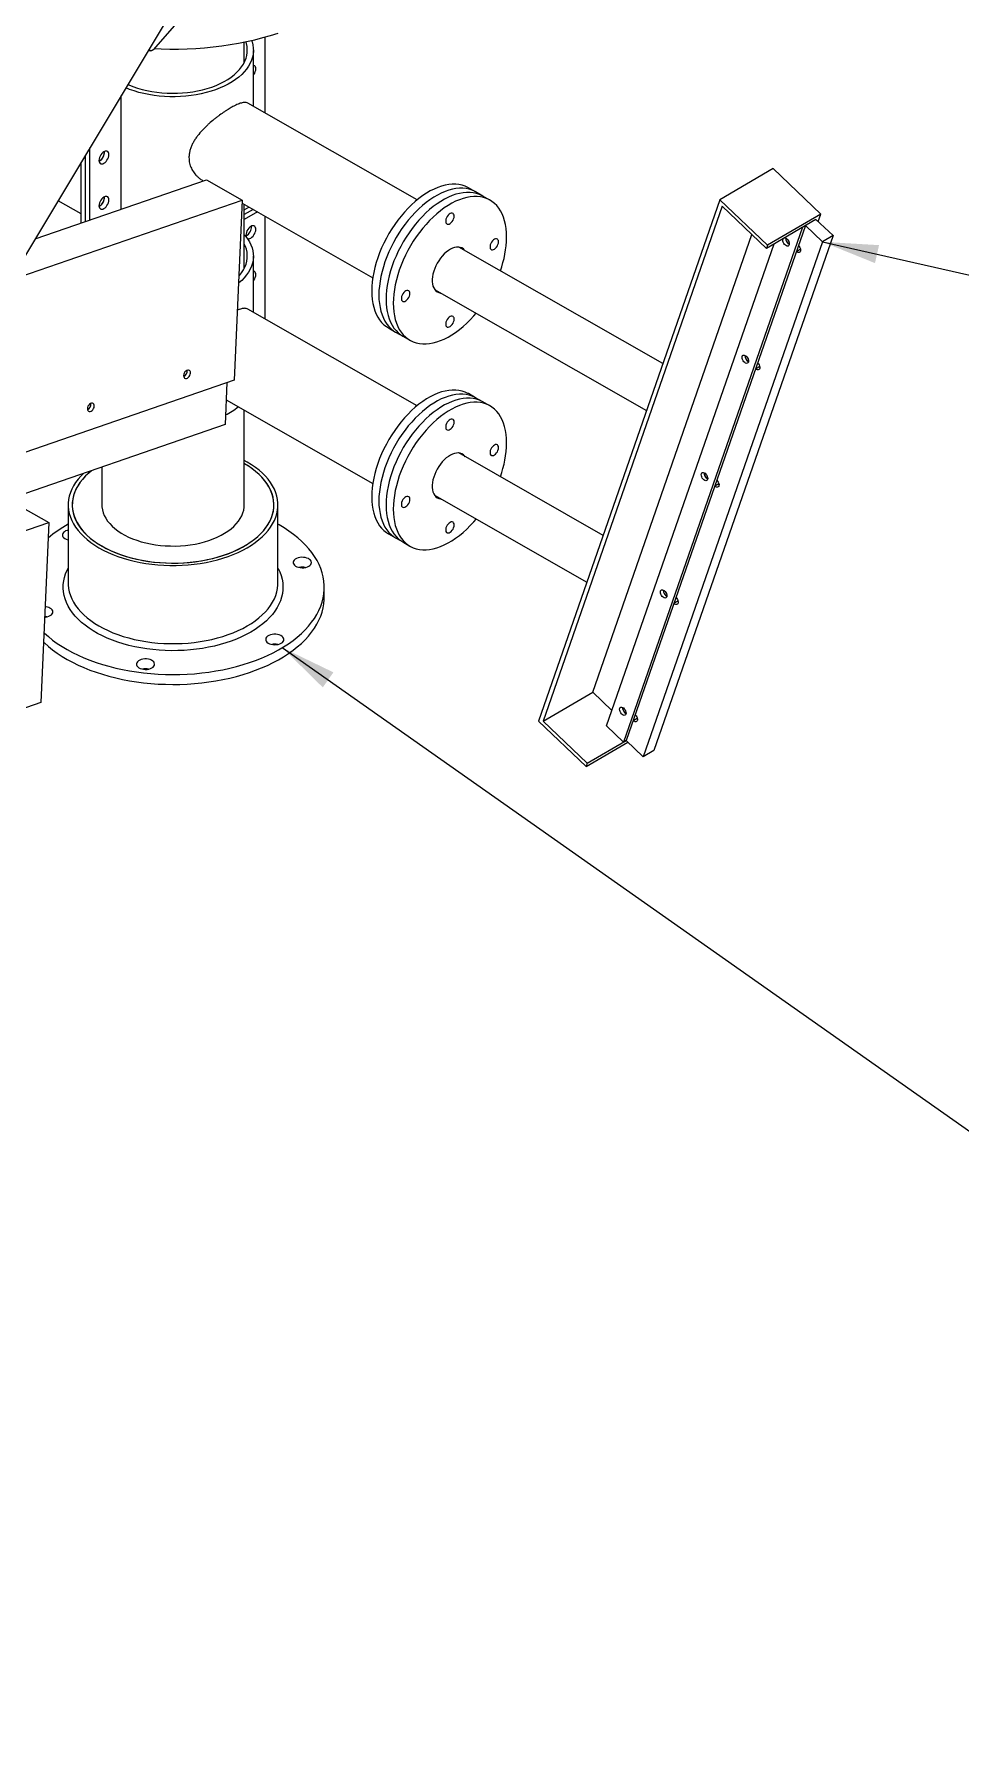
# Model space of a CAD drawing. Header units: millimetres. Extents: x 122 to 2816, y -707 to 556.
# Drawn here: x 282.5 to 313.2, y 133.5 to 190.2 of the extents above; entities that cross this region are included whole.
import ezdxf

# ---------------------------------------------------------------- set-up
doc = ezdxf.new("R2010")
doc.units = ezdxf.units.MM
doc.dimstyles.new('SLDDIMSTYLE0', dxfattribs={"dimtxt": 2.5, "dimasz": 1.852083, "dimexe": 0, "dimexo": 0.625, "dimgap": 0, "dimtad": 1, "dimdec": 0, "dimrnd": 1e-09, "dimtxsty": 'Standard', "dimsah": 1, "dimcen": 2.5, "dimazin": 3, "dimtfac": 1.852083, "dimtdec": 0, "dimtmove": 0, "dimatfit": 3, "dimfrac": 2})

msp = doc.modelspace()

# ---------------------------------------------------------------- linework, layer by layer
at = {"color": 7, "linetype": 'Continuous', "lineweight": 25}
for p, q in [((289.819813, 195.512165), (252.732826, 133.722753)), ((287.951082, 191.374131), (286.459419, 189.669348)), ((289.475742, 189.247344), (289.475742, 189.924962)), ((290.160726, 187.577359), (290.160726, 190.090372)), ((286.296828, 189.642636), (286.385579, 189.628907)), ((289.775742, 187.79708), (289.775742, 189.647717)), ((285.401662, 184.39698), (285.401662, 188.15123)), ((295.190756, 184.706582), (289.590953, 187.902544)), ((284.080758, 183.954118), (284.080758, 185.950514)), ((284.222985, 183.988195), (284.222985, 186.187474)), ((284.365212, 184.037253), (284.365212, 186.424434)), ((284.691688, 185.997458), (284.671267, 185.987016)), ((282.558302, 183.414001), (288.222689, 185.367801)), ((288.222689, 185.367801), (289.404337, 184.695312)), ((306.954839, 185.737959), (305.197202, 184.711634)), ((308.52905, 184.237173), (306.954839, 185.737959)), ((297.120623, 184.969567), (296.883577, 185.104855)), ((297.357668, 184.834279), (297.120623, 184.969567)), ((297.594713, 184.69899), (297.357668, 184.834279)), ((281.740772, 182.051941), (289.404337, 184.695312)), ((284.080758, 184.242857), (283.317318, 184.678573)), ((284.691688, 184.500466), (284.671267, 184.490024)), ((285.401662, 184.39698), (285.392343, 184.391538)), ((289.404337, 184.695312), (289.140366, 178.74707)), ((289.400084, 184.599486), (293.721891, 182.132911)), ((289.475742, 182.442837), (289.475742, 184.556306)), ((289.475742, 184.382573), (289.626205, 184.470432)), ((289.768433, 184.389259), (289.475742, 184.21835)), ((289.91066, 184.308086), (289.475742, 184.054127)), ((305.197202, 184.711634), (299.201932, 167.475675)), ((305.272175, 184.49671), (299.351846, 167.476201)), ((306.771414, 183.210848), (305.197202, 184.711634)), ((306.733943, 183.103123), (305.272175, 184.49671)), ((308.52905, 184.237173), (306.771414, 183.210848)), ((308.444527, 183.994174), (308.52905, 184.237173)), ((284.097119, 183.94478), (284.080758, 183.954118)), ((290.160726, 180.772852), (290.160726, 184.165367)), ((307.929136, 183.801024), (302.008807, 166.780514)), ((308.022877, 183.855761), (302.102548, 166.835252)), ((308.374404, 184.061026), (306.733943, 183.103123)), ((308.022877, 183.855761), (307.929136, 183.801024)), ((308.022877, 183.855761), (308.585095, 183.319766)), ((308.374404, 184.061026), (308.936622, 183.525031)), ((303.312183, 179.292344), (296.564502, 183.143431)), ((300.992307, 168.434104), (306.253895, 183.560781)), ((301.446588, 167.316509), (306.989665, 183.252445)), ((308.585095, 183.319766), (302.664766, 166.299256)), ((308.936622, 183.525031), (303.016293, 166.504521)), ((306.771414, 183.210848), (306.733943, 183.103123)), ((308.936622, 183.525031), (308.585095, 183.319766)), ((289.775742, 180.992573), (289.775742, 182.84321)), ((295.766457, 181.745138), (302.774184, 177.745635)), ((295.190756, 177.902075), (289.590953, 181.098037)), ((294.239951, 180.472827), (294.476997, 180.337539)), ((294.476997, 180.337539), (294.714042, 180.20225)), ((294.714042, 180.20225), (294.951087, 180.066962)), ((289.140366, 178.74707), (277.307335, 174.665537)), ((288.90126, 178.664596), (288.839692, 177.27725)), ((288.875943, 178.09412), (293.721891, 175.328404)), ((297.120623, 178.16506), (296.883577, 178.300349)), ((297.357668, 178.029772), (297.120623, 178.16506)), ((297.594713, 177.894484), (297.357668, 178.029772)), ((289.475742, 174.623366), (289.475742, 177.751799)), ((288.839692, 177.27725), (276.273297, 172.94276)), ((301.337374, 173.614915), (296.564502, 176.338925)), ((284.765742, 175.872034), (284.765742, 174.623366)), ((281.828381, 174.714454), (283.010029, 174.041965)), ((283.654075, 174.623366), (283.654075, 172.037654)), ((290.587408, 172.037654), (290.587408, 174.623366)), ((295.766457, 174.940631), (300.799375, 172.068206)), ((275.346464, 171.398594), (283.010029, 174.041965)), ((283.010029, 174.041965), (282.746058, 168.093723)), ((294.239951, 173.66832), (294.476997, 173.533032)), ((294.476997, 173.533032), (294.714042, 173.397744)), ((294.714042, 173.397744), (294.951087, 173.262455)), ((292.120742, 171.574947), (292.120742, 171.901564)), ((299.351846, 167.476201), (300.992307, 168.434104)), ((301.62539, 167.83055), (300.992307, 168.434104)), ((282.746058, 168.093723), (270.913027, 164.01219)), ((300.776144, 165.974888), (299.201932, 167.475675)), ((300.813614, 166.082613), (299.351846, 167.476201)), ((302.008807, 166.780514), (301.446588, 167.316509)), ((300.776144, 165.974888), (302.15839, 166.782014)), ((300.813614, 166.082613), (302.102548, 166.835252)), ((302.102548, 166.835252), (302.008807, 166.780514)), ((302.664766, 166.299256), (302.102548, 166.835252)), ((300.813614, 166.082613), (300.776144, 165.974888)), ((303.016293, 166.504521), (302.664766, 166.299256))]:
    msp.add_line(p, q, dxfattribs=at)
at = {"color": 8, "linetype": 'Continuous', "lineweight": 25}
for p, q in [((307.445751, 183.272733), (307.486743, 183.29667)), ((307.72686, 183.004736), (307.861593, 183.083409)), ((306.096815, 179.394643), (306.137807, 179.418579)), ((306.377924, 179.126645), (306.512657, 179.205319)), ((304.74788, 175.516552), (304.788872, 175.540488)), ((305.028989, 175.248554), (305.163722, 175.327228)), ((303.398944, 171.638461), (303.439936, 171.662397)), ((303.680053, 171.370463), (303.814786, 171.449137)), ((302.050008, 167.76037), (302.091, 167.784306)), ((302.331117, 167.492372), (302.46585, 167.571046))]:
    msp.add_line(p, q, dxfattribs=at)
at = {"color": 7, "linetype": 'Continuous', "lineweight": 25, "flags": 128}
for points in [[(289.713787, 189.976892), (289.730917, 189.928168), (289.757418, 189.827476), (289.772277, 189.725991), (289.775428, 189.62416), (289.766857, 189.522432), (289.746602, 189.421258), (289.714752, 189.321084), (289.671448, 189.222352), (289.616881, 189.125499), (289.551292, 189.030951), (289.474971, 188.939127), (289.388255, 188.850431), (289.291526, 188.765256), (289.185212, 188.683978), (289.069783, 188.606955), (288.945747, 188.534527), (288.813653, 188.467015), (288.674083, 188.404717), (288.527655, 188.347907), (288.375014, 188.296836), (288.216835, 188.251731), (288.053816, 188.212789), (287.886677, 188.180183), (287.716156, 188.154058), (287.543006, 188.134528), (287.367992, 188.121679), (287.191885, 188.115569), (287.015465, 188.116224), (286.839509, 188.123641), (286.664795, 188.137788), (286.492095, 188.158603), (286.32217, 188.185992), (286.155771, 188.219836), (285.993633, 188.259985), (285.836473, 188.306262), (285.684982, 188.358462), (285.556539, 188.409264)], [(285.625268, 188.523772), (285.654514, 188.511003), (285.79544, 188.454727), (285.942823, 188.404264), (286.095945, 188.359859), (286.254059, 188.321728), (286.416396, 188.290057), (286.582165, 188.265), (286.750557, 188.24668), (286.920753, 188.235186), (287.091923, 188.230574), (287.263234, 188.232865), (287.43385, 188.24205), (287.602941, 188.258083), (287.769682, 188.280886), (287.933263, 188.310348), (288.092884, 188.346325), (288.24777, 188.388643), (288.397164, 188.437095), (288.54034, 188.491445), (288.6766, 188.551428), (288.80528, 188.616753), (288.925753, 188.6871), (289.037432, 188.762127), (289.139773, 188.841468), (289.232278, 188.924738), (289.314496, 189.011529), (289.386025, 189.101421), (289.446519, 189.193973), (289.495682, 189.288737), (289.533274, 189.385249), (289.559112, 189.48304), (289.573071, 189.581633), (289.575083, 189.680548), (289.565137, 189.779304), (289.543282, 189.877418), (289.52471, 189.93518)], [(286.491295, 189.705778), (286.729746, 189.695716), (287.017013, 189.689851), (287.304454, 189.690799), (287.591585, 189.698559), (287.877922, 189.713118), (288.162983, 189.73445), (288.446286, 189.762521), (288.727354, 189.797283), (289.005713, 189.838676), (289.280893, 189.886632), (289.552431, 189.94107), (289.819869, 190.001897), (290.082755, 190.069012), (290.340646, 190.1423), (290.593108, 190.221639)], [(286.459419, 189.669348), (286.43313, 189.644371), (286.408086, 189.630893), (286.384583, 189.629073), (286.362898, 189.638933), (286.343289, 189.660356), (286.326451, 189.69199)], [(289.775742, 188.828611), (289.794304, 188.854338), (289.820279, 188.899674), (289.839823, 188.947211), (289.851956, 188.994566), (289.856069, 189.039364), (289.851956, 189.079358), (289.839823, 189.112544), (289.820279, 189.137256), (289.794304, 189.152257), (289.775742, 189.156306)], [(284.669869, 186.011021), (284.673982, 185.971026), (284.686115, 185.937841), (284.705659, 185.913128), (284.731634, 185.898127), (284.762738, 185.893591), (284.797411, 185.899746), (284.833915, 185.916285), (284.870419, 185.942377), (284.905092, 185.976715), (284.936196, 186.017576), (284.962171, 186.062912), (284.981715, 186.110449), (284.993848, 186.157804), (284.997961, 186.202601), (284.993848, 186.242596), (284.981715, 186.275781), (284.962171, 186.300494), (284.936196, 186.315495), (284.905092, 186.320031), (284.870419, 186.313876), (284.833915, 186.297337), (284.797411, 186.271245), (284.762738, 186.236907), (284.731634, 186.196046), (284.705659, 186.15071), (284.686115, 186.103173), (284.673982, 186.055819), (284.669869, 186.011021)], [(284.669869, 184.514029), (284.673982, 184.474035), (284.686115, 184.440849), (284.705659, 184.416137), (284.731634, 184.401136), (284.762738, 184.3966), (284.797411, 184.402755), (284.833915, 184.419293), (284.870419, 184.445386), (284.905092, 184.479723), (284.936196, 184.520585), (284.962171, 184.56592), (284.981715, 184.613458), (284.993848, 184.660812), (284.997961, 184.70561), (284.993848, 184.745604), (284.981715, 184.77879), (284.962171, 184.803503), (284.936196, 184.818503), (284.905092, 184.82304), (284.870419, 184.816884), (284.833915, 184.800346), (284.797411, 184.774254), (284.762738, 184.739916), (284.731634, 184.699055), (284.705659, 184.653719), (284.686115, 184.606182), (284.673982, 184.558827), (284.669869, 184.514029)], [(296.883577, 185.104855), (296.86512, 185.115098), (296.772196, 185.158449), (296.673865, 185.191216), (296.570568, 185.213254), (296.462765, 185.224464), (296.350938, 185.224796), (296.235587, 185.214248), (296.117226, 185.192868), (295.996384, 185.160751), (295.873601, 185.118041), (295.749425, 185.064927), (295.624411, 185.001648), (295.499118, 184.928486), (295.374104, 184.845768), (295.249928, 184.753864), (295.127145, 184.653183), (295.006303, 184.544175), (294.887942, 184.427328), (294.772591, 184.303162), (294.660764, 184.172234), (294.552961, 184.035126), (294.449664, 183.892453), (294.351333, 183.744851), (294.258409, 183.592979), (294.171306, 183.437515), (294.090413, 183.279154), (294.016091, 183.118604), (293.948673, 182.95658), (293.888459, 182.793808), (293.835719, 182.631013), (293.790687, 182.468923), (293.753566, 182.308262), (293.72452, 182.149747), (293.70368, 181.994087), (293.691139, 181.841976), (293.686952, 181.694095), (293.691139, 181.551102), (293.70368, 181.413638), (293.72452, 181.282315), (293.753566, 181.157722), (293.790687, 181.040413), (293.835719, 180.930913), (293.888459, 180.829711), (293.948673, 180.737259), (294.016091, 180.653969), (294.090413, 180.580215), (294.171306, 180.516325), (294.239951, 180.472827)], [(297.120623, 184.969567), (297.102165, 184.979809), (297.009241, 185.02316), (296.91091, 185.055928), (296.807613, 185.077966), (296.69981, 185.089176), (296.587983, 185.089508), (296.472632, 185.07896), (296.354271, 185.05758), (296.233429, 185.025463), (296.110646, 184.982752), (295.98647, 184.929639), (295.861457, 184.86636), (295.736163, 184.793198), (295.611149, 184.71048), (295.486973, 184.618575), (295.36419, 184.517894), (295.243349, 184.408887), (295.124988, 184.292039), (295.009636, 184.167874), (294.897809, 184.036945), (294.790006, 183.899838), (294.686709, 183.757165), (294.588379, 183.609562), (294.495454, 183.45769), (294.408351, 183.302227), (294.327458, 183.143866), (294.253137, 182.983315), (294.185718, 182.821292), (294.125504, 182.658519), (294.072764, 182.495725), (294.027732, 182.333635), (293.990611, 182.172974), (293.961565, 182.014459), (293.940725, 181.858799), (293.928184, 181.706688), (293.923997, 181.558806), (293.928184, 181.415814), (293.940725, 181.27835), (293.961565, 181.147027), (293.990611, 181.022433), (294.027732, 180.905124), (294.072764, 180.795624), (294.125504, 180.694422), (294.185718, 180.60197), (294.253137, 180.518681), (294.327458, 180.444927), (294.408351, 180.381037), (294.476997, 180.337539)], [(297.120623, 184.969567), (297.102165, 184.979809), (297.009241, 185.02316), (296.91091, 185.055928), (296.807613, 185.077966), (296.69981, 185.089176), (296.587983, 185.089508), (296.472632, 185.07896), (296.354271, 185.05758), (296.233429, 185.025463), (296.110646, 184.982752), (295.98647, 184.929639), (295.861457, 184.86636), (295.736163, 184.793198), (295.611149, 184.71048), (295.486973, 184.618575), (295.36419, 184.517894), (295.243349, 184.408887), (295.124988, 184.292039), (295.009636, 184.167874), (294.897809, 184.036945), (294.790006, 183.899838), (294.686709, 183.757165), (294.588379, 183.609562), (294.495454, 183.45769), (294.408351, 183.302227), (294.327458, 183.143866), (294.253137, 182.983315), (294.185718, 182.821292), (294.125504, 182.658519), (294.072764, 182.495725), (294.027732, 182.333635), (293.990611, 182.172974), (293.961565, 182.014459), (293.940725, 181.858799), (293.928184, 181.706688), (293.923997, 181.558806), (293.928184, 181.415814), (293.940725, 181.27835), (293.961565, 181.147027), (293.990611, 181.022433), (294.027732, 180.905124), (294.072764, 180.795624), (294.125504, 180.694422), (294.185718, 180.60197), (294.253137, 180.518681), (294.327458, 180.444927), (294.408351, 180.381037), (294.476997, 180.337539)], [(297.357668, 184.834279), (297.33921, 184.844521), (297.246286, 184.887872), (297.147956, 184.92064), (297.044658, 184.942678), (296.936856, 184.953888), (296.825029, 184.95422), (296.709677, 184.943672), (296.591316, 184.922292), (296.470474, 184.890175), (296.347691, 184.847464), (296.223516, 184.794351), (296.098502, 184.731072), (295.973208, 184.65791), (295.848194, 184.575192), (295.724019, 184.483287), (295.601236, 184.382606), (295.480394, 184.273598), (295.362033, 184.156751), (295.246681, 184.032586), (295.134854, 183.901657), (295.027052, 183.76455), (294.923754, 183.621877), (294.825424, 183.474274), (294.7325, 183.322402), (294.645397, 183.166938), (294.564503, 183.008578), (294.490182, 182.848027), (294.422764, 182.686004), (294.36255, 182.523231), (294.309809, 182.360436), (294.264778, 182.198346), (294.227656, 182.037685), (294.198611, 181.879171), (294.177771, 181.723511), (294.165229, 181.5714), (294.161043, 181.423518), (294.165229, 181.280526), (294.177771, 181.143061), (294.198611, 181.011739), (294.227656, 180.887145), (294.264778, 180.769836), (294.309809, 180.660336), (294.36255, 180.559134), (294.422764, 180.466682), (294.490182, 180.383393), (294.564503, 180.309639), (294.645397, 180.245749), (294.714042, 180.20225)], [(297.357668, 184.834279), (297.33921, 184.844521), (297.246286, 184.887872), (297.147956, 184.92064), (297.044658, 184.942678), (296.936856, 184.953888), (296.825029, 184.95422), (296.709677, 184.943672), (296.591316, 184.922292), (296.470474, 184.890175), (296.347691, 184.847464), (296.223516, 184.794351), (296.098502, 184.731072), (295.973208, 184.65791), (295.848194, 184.575192), (295.724019, 184.483287), (295.601236, 184.382606), (295.480394, 184.273598), (295.362033, 184.156751), (295.246681, 184.032586), (295.134854, 183.901657), (295.027052, 183.76455), (294.923754, 183.621877), (294.825424, 183.474274), (294.7325, 183.322402), (294.645397, 183.166938), (294.564503, 183.008578), (294.490182, 182.848027), (294.422764, 182.686004), (294.36255, 182.523231), (294.309809, 182.360436), (294.264778, 182.198346), (294.227656, 182.037685), (294.198611, 181.879171), (294.177771, 181.723511), (294.165229, 181.5714), (294.161043, 181.423518), (294.165229, 181.280526), (294.177771, 181.143061), (294.198611, 181.011739), (294.227656, 180.887145), (294.264778, 180.769836), (294.309809, 180.660336), (294.36255, 180.559134), (294.422764, 180.466682), (294.490182, 180.383393), (294.564503, 180.309639), (294.645397, 180.245749), (294.714042, 180.20225)], [(298.147713, 183.477723), (298.143526, 183.620715), (298.130985, 183.75818), (298.110145, 183.889502), (298.081099, 184.014096), (298.043978, 184.131405), (297.998946, 184.240905), (297.946206, 184.342107), (297.885992, 184.434559), (297.818574, 184.517848), (297.744252, 184.591602), (297.663359, 184.655492), (297.576256, 184.709233), (297.483331, 184.752584), (297.385001, 184.785351), (297.281704, 184.807389), (297.173901, 184.818599), (297.062074, 184.818931), (296.946722, 184.808384), (296.828361, 184.787003), (296.70752, 184.754886), (296.584737, 184.712176), (296.460561, 184.659062), (296.335547, 184.595783), (296.210254, 184.522622), (296.08524, 184.439904), (295.961064, 184.347999), (295.838281, 184.247318), (295.717439, 184.13831), (295.599078, 184.021463), (295.483727, 183.897297), (295.3719, 183.766369), (295.264097, 183.629262), (295.1608, 183.486588), (295.062469, 183.338986), (294.969545, 183.187114), (294.882442, 183.03165), (294.801549, 182.873289), (294.727227, 182.712739), (294.659809, 182.550715), (294.599595, 182.387943), (294.546855, 182.225148), (294.501823, 182.063058), (294.464702, 181.902397), (294.435656, 181.743883), (294.414816, 181.588222), (294.402275, 181.436112), (294.398088, 181.28823), (294.402275, 181.145237), (294.414816, 181.007773), (294.435656, 180.876451), (294.464702, 180.751857), (294.501823, 180.634548), (294.546855, 180.525048), (294.599595, 180.423846), (294.659809, 180.331394), (294.727227, 180.248105), (294.801549, 180.17435), (294.882442, 180.11046), (294.969545, 180.05672), (295.062469, 180.013369), (295.1608, 179.980601), (295.264097, 179.958563), (295.3719, 179.947353), (295.483727, 179.947021), (295.599078, 179.957569), (295.717439, 179.978949), (295.838281, 180.011066), (295.961064, 180.053777), (296.08524, 180.10689), (296.210254, 180.170169), (296.335547, 180.243331), (296.460561, 180.326049), (296.584737, 180.417954), (296.70752, 180.518635), (296.828361, 180.627643), (296.946722, 180.74449), (297.062074, 180.868655), (297.141411, 180.960413)], [(296.413511, 184.166209), (296.409094, 184.204243), (296.396119, 184.234727), (296.375401, 184.255748), (296.348243, 184.265983), (296.316351, 184.26479), (296.281729, 184.252244), (296.246552, 184.229133), (296.213031, 184.19691), (296.183272, 184.157598), (296.159144, 184.113668), (296.142164, 184.067881), (296.133398, 184.023112), (296.133398, 183.982177), (296.142164, 183.947645), (296.159144, 183.921688), (296.183272, 183.905936), (296.213031, 183.901378), (296.246552, 183.908302), (296.281729, 183.926273), (296.316351, 183.95416), (296.348243, 183.990212), (296.375401, 184.032164), (296.396119, 184.077379), (296.409094, 184.123016), (296.413511, 184.166209)], [(289.565619, 183.440807), (289.589741, 183.427374), (289.620846, 183.422838), (289.655519, 183.428993), (289.692022, 183.445532), (289.728526, 183.471624), (289.763199, 183.505962), (289.794304, 183.546823), (289.820279, 183.592159), (289.839823, 183.639696), (289.851956, 183.687051), (289.856069, 183.731848), (289.851956, 183.771843), (289.839823, 183.805028), (289.820279, 183.829741), (289.794304, 183.844742), (289.763199, 183.849278), (289.728526, 183.843123), (289.692022, 183.826584), (289.655519, 183.800492), (289.620846, 183.766154), (289.589741, 183.725293), (289.563766, 183.679957), (289.544222, 183.63242), (289.532089, 183.585065), (289.527976, 183.540268)], [(289.475742, 183.550947), (289.511586, 183.509693), (289.582982, 183.416558), (289.643506, 183.320891), (289.69289, 183.223115), (289.730917, 183.123662), (289.757418, 183.02297), (289.772277, 182.921484), (289.775428, 182.819653), (289.766857, 182.717926), (289.746602, 182.616751), (289.714752, 182.516577), (289.671448, 182.417846), (289.616881, 182.320992), (289.551292, 182.226444), (289.474971, 182.13462), (289.388255, 182.045924), (289.291526, 181.960749), (289.282662, 181.953527)], [(289.292833, 182.182716), (289.314496, 182.207023), (289.386025, 182.296914), (289.446519, 182.389467), (289.495682, 182.48423), (289.533274, 182.580742), (289.559112, 182.678533), (289.573071, 182.777126), (289.575083, 182.876042), (289.565137, 182.974797), (289.543282, 183.072911), (289.509625, 183.169906), (289.475742, 183.243584)], [(289.527976, 183.540268), (289.532089, 183.500273), (289.541179, 183.473091)], [(296.779344, 183.020815), (296.758832, 183.046855), (296.71671, 183.086341), (296.668359, 183.115953), (296.614456, 183.135276), (296.555758, 183.144038), (296.49309, 183.142117), (296.42733, 183.129539), (296.359403, 183.106481), (296.290262, 183.073266), (296.220877, 183.030361), (296.152222, 182.978369), (296.085261, 182.918018), (296.020934, 182.850157), (295.960144, 182.775737), (295.903745, 182.695804), (295.852528, 182.61148), (295.807212, 182.523948), (295.768433, 182.434437), (295.736736, 182.344203), (295.712565, 182.254514), (295.69626, 182.166628), (295.68805, 182.081779), (295.68805, 182.001159), (295.69626, 181.925898), (295.712565, 181.857053), (295.736736, 181.795592), (295.768433, 181.742376), (295.807212, 181.698152), (295.852528, 181.663543), (295.903745, 181.639032), (295.960144, 181.624965), (295.981299, 181.622521)], [(297.878208, 183.320353), (297.873791, 183.358387), (297.860816, 183.388871), (297.840098, 183.409892), (297.812941, 183.420127), (297.781049, 183.418935), (297.746426, 183.406389), (297.71125, 183.383278), (297.677728, 183.351054), (297.647969, 183.311742), (297.623841, 183.267812), (297.606861, 183.222025), (297.598095, 183.177257), (297.598095, 183.136321), (297.606861, 183.101789), (297.623841, 183.075832), (297.647969, 183.06008), (297.677728, 183.055522), (297.71125, 183.062447), (297.746426, 183.080417), (297.781049, 183.108304), (297.812941, 183.144356), (297.840098, 183.186308), (297.860816, 183.231523), (297.873791, 183.277161), (297.878208, 183.320353)], [(307.486933, 183.218469), (307.473333, 183.195063), (307.452636, 183.181369), (307.426519, 183.178496), (307.397098, 183.186679), (307.366756, 183.205252), (307.337952, 183.232713), (307.313018, 183.266836), (307.293976, 183.304857), (307.282367, 183.343695), (307.279133, 183.380205), (307.284534, 183.411427), (307.29445, 183.430416)], [(307.330035, 183.451195), (307.344949, 183.4514), (307.37437, 183.443218), (307.404712, 183.424644), (307.433516, 183.397183), (307.458449, 183.36306), (307.477492, 183.32504), (307.4891, 183.286201), (307.492335, 183.249692), (307.486933, 183.218469)], [(307.794307, 183.19864), (307.821452, 183.167532), (307.843666, 183.131089), (307.859149, 183.092264), (307.866647, 183.054203), (307.865552, 183.019989), (307.855954, 182.992393), (307.838629, 182.973652), (307.814981, 182.965284), (307.786926, 182.967966), (307.756737, 182.981482), (307.72686, 183.004736)], [(289.775742, 182.024105), (289.794304, 182.049832), (289.820279, 182.095167), (289.839823, 182.142704), (289.851956, 182.190059), (289.856069, 182.234857), (289.851956, 182.274851), (289.839823, 182.308037), (289.820279, 182.33275), (289.794304, 182.34775), (289.775742, 182.3518)], [(294.948814, 181.609812), (294.944397, 181.647845), (294.931421, 181.67833), (294.910704, 181.69935), (294.883546, 181.709586), (294.851654, 181.708393), (294.817032, 181.695847), (294.781855, 181.672736), (294.748334, 181.640512), (294.718574, 181.6012), (294.694447, 181.557271), (294.677466, 181.511483), (294.668701, 181.466715), (294.668701, 181.425779), (294.677466, 181.391248), (294.694447, 181.36529), (294.718574, 181.349538), (294.748334, 181.344981), (294.781855, 181.351905), (294.817032, 181.369875), (294.851654, 181.397762), (294.883546, 181.433815), (294.910704, 181.475766), (294.931421, 181.520981), (294.944397, 181.566619), (294.948814, 181.609812)], [(296.413511, 180.763956), (296.409094, 180.801989), (296.396119, 180.832474), (296.375401, 180.853494), (296.348243, 180.86373), (296.316351, 180.862537), (296.281729, 180.849991), (296.246552, 180.82688), (296.213031, 180.794656), (296.183272, 180.755344), (296.159144, 180.711415), (296.142164, 180.665627), (296.133398, 180.620859), (296.133398, 180.579923), (296.142164, 180.545392), (296.159144, 180.519434), (296.183272, 180.503682), (296.213031, 180.499125), (296.246552, 180.506049), (296.281729, 180.524019), (296.316351, 180.551907), (296.348243, 180.587959), (296.375401, 180.62991), (296.396119, 180.675125), (296.409094, 180.720763), (296.413511, 180.763956)], [(306.137997, 179.340378), (306.124397, 179.316972), (306.1037, 179.303278), (306.077583, 179.300405), (306.048162, 179.308588), (306.01782, 179.327162), (305.989016, 179.354622), (305.964082, 179.388745), (305.94504, 179.426766), (305.933432, 179.465605), (305.930197, 179.502114), (305.935599, 179.533337), (305.949199, 179.556743), (305.969896, 179.570437), (305.996013, 179.573309), (306.025434, 179.565127), (306.055776, 179.546553), (306.08458, 179.519092), (306.109514, 179.484969), (306.128556, 179.446949), (306.140165, 179.40811), (306.143399, 179.371601), (306.137997, 179.340378)], [(306.445371, 179.320549), (306.472516, 179.289441), (306.49473, 179.252998), (306.510213, 179.214173), (306.517711, 179.176112), (306.516616, 179.141898), (306.507018, 179.114302), (306.489693, 179.095561), (306.466045, 179.087193), (306.43799, 179.089875), (306.407802, 179.103391), (306.377924, 179.126645)], [(287.697168, 178.981421), (287.694202, 179.017526), (287.682197, 179.047506), (287.662127, 179.068932), (287.635617, 179.080067), (287.604814, 179.080011), (287.572215, 179.068766), (287.54046, 179.047245), (287.512122, 179.017191), (287.489496, 178.981038), (287.474416, 178.941716), (287.468103, 178.90241), (287.471069, 178.866304), (287.483074, 178.836324), (287.503144, 178.814899), (287.529655, 178.803763), (287.560457, 178.80382), (287.593056, 178.815064), (287.624812, 178.836585), (287.65315, 178.86664), (287.675775, 178.902792), (287.690855, 178.942115), (287.697168, 178.981421)], [(284.515715, 177.884051), (284.512749, 177.920157), (284.500744, 177.950137), (284.480674, 177.971563), (284.454164, 177.982698), (284.423361, 177.982641), (284.390762, 177.971397), (284.359007, 177.949876), (284.330669, 177.919822), (284.308043, 177.883669), (284.292963, 177.844347), (284.28665, 177.805041), (284.289616, 177.768935), (284.301621, 177.738955), (284.321691, 177.71753), (284.348202, 177.706394), (284.379004, 177.706451), (284.411603, 177.717695), (284.443359, 177.739216), (284.471697, 177.76927), (284.494322, 177.805423), (284.509402, 177.844745), (284.515715, 177.884051)], [(296.883577, 178.300349), (296.86512, 178.310591), (296.772196, 178.353942), (296.673865, 178.386709), (296.570568, 178.408747), (296.462765, 178.419957), (296.350938, 178.420289), (296.235587, 178.409742), (296.117226, 178.388362), (295.996384, 178.356244), (295.873601, 178.313534), (295.749425, 178.26042), (295.624411, 178.197142), (295.499118, 178.12398), (295.374104, 178.041262), (295.249928, 177.949357), (295.127145, 177.848676), (295.006303, 177.739668), (294.887942, 177.622821), (294.772591, 177.498655), (294.660764, 177.367727), (294.552961, 177.23062), (294.449664, 177.087946), (294.351333, 176.940344), (294.258409, 176.788472), (294.171306, 176.633008), (294.090413, 176.474647), (294.016091, 176.314097), (293.948673, 176.152073), (293.888459, 175.989301), (293.835719, 175.826506), (293.790687, 175.664416), (293.753566, 175.503755), (293.72452, 175.345241), (293.70368, 175.18958), (293.691139, 175.03747), (293.686952, 174.889588), (293.691139, 174.746595), (293.70368, 174.609131), (293.72452, 174.477809), (293.753566, 174.353215), (293.790687, 174.235906), (293.835719, 174.126406), (293.888459, 174.025204), (293.948673, 173.932752), (294.016091, 173.849463), (294.090413, 173.775708), (294.171306, 173.711818), (294.239951, 173.66832)], [(297.120623, 178.16506), (297.102165, 178.175303), (297.009241, 178.218654), (296.91091, 178.251421), (296.807613, 178.273459), (296.69981, 178.284669), (296.587983, 178.285001), (296.472632, 178.274453), (296.354271, 178.253073), (296.233429, 178.220956), (296.110646, 178.178246), (295.98647, 178.125132), (295.861457, 178.061853), (295.736163, 177.988691), (295.611149, 177.905973), (295.486973, 177.814069), (295.36419, 177.713388), (295.243349, 177.60438), (295.124988, 177.487532), (295.009636, 177.363367), (294.897809, 177.232439), (294.790006, 177.095331), (294.686709, 176.952658), (294.588379, 176.805056), (294.495454, 176.653184), (294.408351, 176.49772), (294.327458, 176.339359), (294.253137, 176.178809), (294.185718, 176.016785), (294.125504, 175.854013), (294.072764, 175.691218), (294.027732, 175.529128), (293.990611, 175.368467), (293.961565, 175.209952), (293.940725, 175.054292), (293.928184, 174.902181), (293.923997, 174.754299), (293.928184, 174.611307), (293.940725, 174.473843), (293.961565, 174.34252), (293.990611, 174.217927), (294.027732, 174.100618), (294.072764, 173.991118), (294.125504, 173.889916), (294.185718, 173.797464), (294.253137, 173.714174), (294.327458, 173.64042), (294.408351, 173.57653), (294.476997, 173.533032)], [(297.120623, 178.16506), (297.102165, 178.175303), (297.009241, 178.218654), (296.91091, 178.251421), (296.807613, 178.273459), (296.69981, 178.284669), (296.587983, 178.285001), (296.472632, 178.274453), (296.354271, 178.253073), (296.233429, 178.220956), (296.110646, 178.178246), (295.98647, 178.125132), (295.861457, 178.061853), (295.736163, 177.988691), (295.611149, 177.905973), (295.486973, 177.814069), (295.36419, 177.713388), (295.243349, 177.60438), (295.124988, 177.487532), (295.009636, 177.363367), (294.897809, 177.232439), (294.790006, 177.095331), (294.686709, 176.952658), (294.588379, 176.805056), (294.495454, 176.653184), (294.408351, 176.49772), (294.327458, 176.339359), (294.253137, 176.178809), (294.185718, 176.016785), (294.125504, 175.854013), (294.072764, 175.691218), (294.027732, 175.529128), (293.990611, 175.368467), (293.961565, 175.209952), (293.940725, 175.054292), (293.928184, 174.902181), (293.923997, 174.754299), (293.928184, 174.611307), (293.940725, 174.473843), (293.961565, 174.34252), (293.990611, 174.217927), (294.027732, 174.100618), (294.072764, 173.991118), (294.125504, 173.889916), (294.185718, 173.797464), (294.253137, 173.714174), (294.327458, 173.64042), (294.408351, 173.57653), (294.476997, 173.533032)], [(297.357668, 178.029772), (297.33921, 178.040014), (297.246286, 178.083365), (297.147956, 178.116133), (297.044658, 178.138171), (296.936856, 178.149381), (296.825029, 178.149713), (296.709677, 178.139165), (296.591316, 178.117785), (296.470474, 178.085668), (296.347691, 178.042957), (296.223516, 177.989844), (296.098502, 177.926565), (295.973208, 177.853403), (295.848194, 177.770685), (295.724019, 177.67878), (295.601236, 177.578099), (295.480394, 177.469092), (295.362033, 177.352244), (295.246681, 177.228079), (295.134854, 177.09715), (295.027052, 176.960043), (294.923754, 176.81737), (294.825424, 176.669767), (294.7325, 176.517895), (294.645397, 176.362432), (294.564503, 176.204071), (294.490182, 176.04352), (294.422764, 175.881497), (294.36255, 175.718724), (294.309809, 175.55593), (294.264778, 175.39384), (294.227656, 175.233179), (294.198611, 175.074664), (294.177771, 174.919004), (294.165229, 174.766893), (294.161043, 174.619011), (294.165229, 174.476019), (294.177771, 174.338554), (294.198611, 174.207232), (294.227656, 174.082638), (294.264778, 173.965329), (294.309809, 173.855829), (294.36255, 173.754627), (294.422764, 173.662175), (294.490182, 173.578886), (294.564503, 173.505132), (294.645397, 173.441242), (294.714042, 173.397744)], [(297.357668, 178.029772), (297.33921, 178.040014), (297.246286, 178.083365), (297.147956, 178.116133), (297.044658, 178.138171), (296.936856, 178.149381), (296.825029, 178.149713), (296.709677, 178.139165), (296.591316, 178.117785), (296.470474, 178.085668), (296.347691, 178.042957), (296.223516, 177.989844), (296.098502, 177.926565), (295.973208, 177.853403), (295.848194, 177.770685), (295.724019, 177.67878), (295.601236, 177.578099), (295.480394, 177.469092), (295.362033, 177.352244), (295.246681, 177.228079), (295.134854, 177.09715), (295.027052, 176.960043), (294.923754, 176.81737), (294.825424, 176.669767), (294.7325, 176.517895), (294.645397, 176.362432), (294.564503, 176.204071), (294.490182, 176.04352), (294.422764, 175.881497), (294.36255, 175.718724), (294.309809, 175.55593), (294.264778, 175.39384), (294.227656, 175.233179), (294.198611, 175.074664), (294.177771, 174.919004), (294.165229, 174.766893), (294.161043, 174.619011), (294.165229, 174.476019), (294.177771, 174.338554), (294.198611, 174.207232), (294.227656, 174.082638), (294.264778, 173.965329), (294.309809, 173.855829), (294.36255, 173.754627), (294.422764, 173.662175), (294.490182, 173.578886), (294.564503, 173.505132), (294.645397, 173.441242), (294.714042, 173.397744)], [(298.147713, 176.673216), (298.143526, 176.816209), (298.130985, 176.953673), (298.110145, 177.084995), (298.081099, 177.209589), (298.043978, 177.326898), (297.998946, 177.436398), (297.946206, 177.5376), (297.885992, 177.630052), (297.818574, 177.713341), (297.744252, 177.787096), (297.663359, 177.850986), (297.576256, 177.904726), (297.483331, 177.948077), (297.385001, 177.980845), (297.281704, 178.002883), (297.173901, 178.014093), (297.062074, 178.014425), (296.946722, 178.003877), (296.828361, 177.982497), (296.70752, 177.95038), (296.584737, 177.907669), (296.460561, 177.854556), (296.335547, 177.791277), (296.210254, 177.718115), (296.08524, 177.635397), (295.961064, 177.543492), (295.838281, 177.442811), (295.717439, 177.333803), (295.599078, 177.216956), (295.483727, 177.092791), (295.3719, 176.961862), (295.264097, 176.824755), (295.1608, 176.682082), (295.062469, 176.534479), (294.969545, 176.382607), (294.882442, 176.227143), (294.801549, 176.068783), (294.727227, 175.908232), (294.659809, 175.746209), (294.599595, 175.583436), (294.546855, 175.420641), (294.501823, 175.258551), (294.464702, 175.09789), (294.435656, 174.939376), (294.414816, 174.783715), (294.402275, 174.631605), (294.398088, 174.483723), (294.402275, 174.340731), (294.414816, 174.203266), (294.435656, 174.071944), (294.464702, 173.94735), (294.501823, 173.830041), (294.546855, 173.720541), (294.599595, 173.619339), (294.659809, 173.526887), (294.727227, 173.443598), (294.801549, 173.369844), (294.882442, 173.305953), (294.969545, 173.252213), (295.062469, 173.208862), (295.1608, 173.176095), (295.264097, 173.154057), (295.3719, 173.142847), (295.483727, 173.142515), (295.599078, 173.153062), (295.717439, 173.174442), (295.838281, 173.20656), (295.961064, 173.24927), (296.08524, 173.302384), (296.210254, 173.365662), (296.335547, 173.438824), (296.460561, 173.521542), (296.584737, 173.613447), (296.70752, 173.714128), (296.828361, 173.823136), (296.946722, 173.939983), (297.062074, 174.064148), (297.141411, 174.155907)], [(296.413511, 177.361702), (296.409094, 177.399736), (296.396119, 177.430221), (296.375401, 177.451241), (296.348243, 177.461477), (296.316351, 177.460284), (296.281729, 177.447738), (296.246552, 177.424627), (296.213031, 177.392403), (296.183272, 177.353091), (296.159144, 177.309161), (296.142164, 177.263374), (296.133398, 177.218606), (296.133398, 177.17767), (296.142164, 177.143138), (296.159144, 177.117181), (296.183272, 177.101429), (296.213031, 177.096872), (296.246552, 177.103796), (296.281729, 177.121766), (296.316351, 177.149653), (296.348243, 177.185705), (296.375401, 177.227657), (296.396119, 177.272872), (296.409094, 177.31851), (296.413511, 177.361702)], [(296.779344, 176.216308), (296.758832, 176.242348), (296.71671, 176.281834), (296.668359, 176.311446), (296.614456, 176.330769), (296.555758, 176.339531), (296.49309, 176.33761), (296.42733, 176.325032), (296.359403, 176.301974), (296.290262, 176.268759), (296.220877, 176.225855), (296.152222, 176.173862), (296.085261, 176.113511), (296.020934, 176.04565), (295.960144, 175.971231), (295.903745, 175.891297), (295.852528, 175.806973), (295.807212, 175.719441), (295.768433, 175.62993), (295.736736, 175.539696), (295.712565, 175.450007), (295.69626, 175.362121), (295.68805, 175.277272), (295.68805, 175.196652), (295.69626, 175.121391), (295.712565, 175.052547), (295.736736, 174.991085), (295.768433, 174.937869), (295.807212, 174.893646), (295.852528, 174.859036), (295.903745, 174.834525), (295.960144, 174.820458), (295.981299, 174.818015)], [(297.878208, 176.515846), (297.873791, 176.55388), (297.860816, 176.584365), (297.840098, 176.605385), (297.812941, 176.615621), (297.781049, 176.614428), (297.746426, 176.601882), (297.71125, 176.578771), (297.677728, 176.546547), (297.647969, 176.507235), (297.623841, 176.463305), (297.606861, 176.417518), (297.598095, 176.37275), (297.598095, 176.331814), (297.606861, 176.297282), (297.623841, 176.271325), (297.647969, 176.255573), (297.677728, 176.251016), (297.71125, 176.25794), (297.746426, 176.27591), (297.781049, 176.303797), (297.812941, 176.339849), (297.840098, 176.381801), (297.860816, 176.427016), (297.873791, 176.472654), (297.878208, 176.515846)], [(284.157889, 175.662369), (284.070017, 175.573852), (283.979445, 175.469842), (283.899502, 175.362969), (283.830458, 175.253592), (283.772548, 175.142083), (283.725967, 175.028819), (283.690873, 174.914183), (283.667384, 174.798563), (283.655581, 174.682351), (283.655503, 174.565938), (283.667149, 174.44972), (283.690482, 174.33409), (283.725422, 174.219438), (283.77185, 174.106153), (283.82961, 173.994618), (283.898506, 173.885211), (283.978305, 173.778301), (284.068737, 173.674251), (284.169496, 173.573412), (284.280241, 173.476126), (284.400598, 173.382722), (284.530158, 173.293516), (284.668485, 173.208809), (284.815109, 173.128889), (284.969534, 173.054026), (285.131239, 172.984473), (285.299675, 172.920466), (285.474274, 172.86222), (285.654443, 172.809934), (285.839574, 172.763784), (286.02904, 172.723926), (286.2222, 172.690495), (286.4184, 172.663605), (286.616977, 172.643345), (286.817258, 172.629786), (287.018567, 172.622972), (287.220221, 172.622926), (287.421538, 172.62965), (287.621838, 172.64312), (287.820442, 172.66329), (288.016678, 172.690092), (288.209883, 172.723436), (288.399403, 172.763209), (288.584596, 172.809276), (288.764836, 172.861482), (288.939513, 172.919649), (289.108035, 172.98358), (289.269833, 173.053061), (289.42436, 173.127854), (289.571091, 173.207709), (289.709532, 173.292353), (289.839213, 173.381501), (289.959695, 173.474851), (290.070571, 173.572087), (290.171466, 173.672881), (290.262038, 173.77689), (290.341982, 173.883764), (290.411025, 173.99314), (290.468935, 174.104649), (290.515516, 174.217913), (290.55061, 174.332549), (290.574099, 174.448169), (290.585902, 174.564382), (290.585981, 174.680794), (290.574334, 174.797012), (290.551001, 174.912643), (290.516061, 175.027295), (290.469633, 175.14058), (290.411873, 175.252114), (290.342977, 175.361522), (290.263178, 175.468431), (290.172746, 175.572482), (290.071987, 175.67332), (289.961242, 175.770606), (289.840885, 175.864011), (289.711325, 175.953217), (289.572998, 176.037923), (289.475742, 176.091965)], [(284.423412, 175.753955), (284.331476, 175.676993), (284.228253, 175.579752), (284.135189, 175.479153), (284.052613, 175.375547), (283.980813, 175.2693), (283.920043, 175.160783), (283.870515, 175.050379), (283.832404, 174.938475), (283.805843, 174.825464), (283.790926, 174.711743), (283.787704, 174.597712), (283.796191, 174.483771), (283.816355, 174.37032), (283.848125, 174.257758), (283.891391, 174.146481), (283.946, 174.036878), (284.011761, 173.929335), (284.088442, 173.824231), (284.175774, 173.721933), (284.27345, 173.622801), (284.381127, 173.527184), (284.498428, 173.435418), (284.624939, 173.347824), (284.760217, 173.26471), (284.903787, 173.186369), (285.055144, 173.113076), (285.213756, 173.045087), (285.379066, 172.982642), (285.550494, 172.92596), (285.727438, 172.875241), (285.909276, 172.830661), (286.095369, 172.792379), (286.285063, 172.760528), (286.477694, 172.735221), (286.672582, 172.716545), (286.869045, 172.704568), (287.066392, 172.69933), (287.26393, 172.70085), (287.460965, 172.709124), (287.656805, 172.724121), (287.850762, 172.745789), (288.042155, 172.774052), (288.230311, 172.808812), (288.41457, 172.849945), (288.594285, 172.897307), (288.768823, 172.950732), (288.937572, 173.010032), (289.09994, 173.074999), (289.255356, 173.145405), (289.403274, 173.221002), (289.543174, 173.301525), (289.674566, 173.386691), (289.796987, 173.476201), (289.910007, 173.56974), (290.013231, 173.66698), (290.106294, 173.76758), (290.18887, 173.871185), (290.26067, 173.977433), (290.32144, 174.085949), (290.370968, 174.196354), (290.409079, 174.308258), (290.43564, 174.421269), (290.450558, 174.534989), (290.453779, 174.649021), (290.445292, 174.762962), (290.425128, 174.876412), (290.393358, 174.988974), (290.350092, 175.100252), (290.295483, 175.209855), (290.229722, 175.317397), (290.153041, 175.422502), (290.065709, 175.5248), (289.968033, 175.623931), (289.860356, 175.719548), (289.743055, 175.811315), (289.616544, 175.898909), (289.481266, 175.982022), (289.475742, 175.985213)], [(284.423412, 175.753955), (284.318405, 175.66537), (284.216398, 175.567704), (284.124592, 175.46672), (284.04331, 175.362774), (283.972837, 175.25623), (283.913422, 175.147464), (283.865273, 175.036857), (283.828558, 174.924797), (283.803408, 174.811679), (283.78991, 174.697899), (283.788111, 174.583857), (283.798018, 174.469954), (283.819597, 174.35659), (283.852771, 174.244163), (283.897424, 174.133068), (283.953398, 174.023696), (284.020499, 173.916429), (284.098489, 173.811646), (284.187094, 173.709714), (284.286005, 173.610991), (284.394872, 173.515824), (284.513314, 173.424548), (284.640915, 173.337482), (284.777226, 173.254933), (284.921769, 173.177191), (285.074036, 173.104528), (285.233492, 173.037201), (285.399577, 172.975445), (285.571708, 172.919477), (285.74928, 172.869494), (285.931669, 172.825672), (286.118235, 172.788164), (286.308322, 172.757103), (286.501262, 172.732596), (286.696379, 172.714732), (286.892986, 172.703571), (287.090394, 172.699154), (287.287907, 172.701495), (287.484834, 172.710587), (287.680482, 172.726398), (287.874164, 172.748872), (288.065199, 172.777931), (288.252917, 172.813471), (288.436658, 172.855369), (288.615777, 172.903477), (288.789644, 172.957626), (288.957649, 173.017626), (289.119203, 173.083267), (289.273736, 173.154316), (289.420707, 173.230527), (289.5596, 173.311629), (289.689925, 173.397339), (289.811227, 173.487355), (289.923078, 173.581362), (290.025085, 173.679029), (290.116891, 173.780013), (290.198173, 173.883959), (290.268646, 173.990502), (290.328061, 174.099269), (290.37621, 174.209876), (290.412925, 174.321935), (290.438075, 174.435054), (290.451574, 174.548834), (290.453372, 174.662875), (290.443465, 174.776778), (290.421886, 174.890142), (290.388712, 175.002569), (290.34406, 175.113664), (290.288085, 175.223037), (290.220984, 175.330303), (290.142995, 175.435087), (290.054389, 175.537019), (289.955479, 175.635742), (289.846611, 175.730908), (289.728169, 175.822185), (289.600568, 175.909251), (289.475742, 175.985213)], [(304.789062, 175.462288), (304.775461, 175.438881), (304.754764, 175.425187), (304.728647, 175.422315), (304.699226, 175.430497), (304.668884, 175.449071), (304.64008, 175.476532), (304.615147, 175.510655), (304.596104, 175.548675), (304.584496, 175.587514), (304.581261, 175.624023), (304.586663, 175.655246), (304.600263, 175.678652), (304.62096, 175.692346), (304.647077, 175.695219), (304.676498, 175.687036), (304.70684, 175.668462), (304.735645, 175.641002), (304.760578, 175.606879), (304.77962, 175.568858), (304.791229, 175.53002), (304.794463, 175.49351), (304.789062, 175.462288)], [(305.096436, 175.442459), (305.123581, 175.41135), (305.145795, 175.374907), (305.161278, 175.336083), (305.168775, 175.298021), (305.167681, 175.263807), (305.158082, 175.236212), (305.140757, 175.21747), (305.117109, 175.209102), (305.089055, 175.211784), (305.058866, 175.2253), (305.028989, 175.248554)], [(284.765742, 174.623366), (284.768666, 174.555639), (284.7828, 174.460028), (284.808582, 174.365231), (284.845883, 174.27172), (284.894518, 174.179961), (284.954243, 174.090411), (285.024762, 174.003516), (285.105722, 173.919709), (285.196722, 173.839408), (285.297307, 173.763012), (285.406976, 173.690902), (285.525183, 173.623438), (285.651339, 173.560956), (285.784815, 173.503767), (285.924947, 173.452155), (286.071037, 173.406378), (286.222356, 173.366664), (286.37815, 173.333211), (286.537644, 173.306186), (286.700044, 173.285722), (286.864539, 173.271923), (287.03031, 173.264856), (287.196532, 173.264558), (287.362377, 173.271029), (287.527017, 173.284237), (287.689634, 173.304117), (287.849416, 173.330569), (288.005568, 173.363462), (288.157312, 173.402632), (288.303892, 173.447883), (288.444577, 173.498991), (288.578668, 173.5557), (288.705494, 173.617728), (288.824426, 173.684766), (288.93487, 173.75648), (289.036276, 173.832513), (289.128139, 173.912486), (289.210002, 173.996001), (289.281455, 174.082641), (289.342144, 174.171975), (289.391766, 174.263558), (289.430075, 174.356933), (289.456878, 174.451636), (289.472042, 174.547194), (289.475742, 174.623366)], [(294.948814, 174.805305), (294.944397, 174.843338), (294.931421, 174.873823), (294.910704, 174.894844), (294.883546, 174.905079), (294.851654, 174.903886), (294.817032, 174.89134), (294.781855, 174.868229), (294.748334, 174.836005), (294.718574, 174.796694), (294.694447, 174.752764), (294.677466, 174.706976), (294.668701, 174.662208), (294.668701, 174.621272), (294.677466, 174.586741), (294.694447, 174.560784), (294.718574, 174.545031), (294.748334, 174.540474), (294.781855, 174.547398), (294.817032, 174.565368), (294.851654, 174.593256), (294.883546, 174.629308), (294.910704, 174.671259), (294.931421, 174.716475), (294.944397, 174.762112), (294.948814, 174.805305)], [(296.413511, 173.959449), (296.409094, 173.997482), (296.396119, 174.027967), (296.375401, 174.048988), (296.348243, 174.059223), (296.316351, 174.05803), (296.281729, 174.045484), (296.246552, 174.022373), (296.213031, 173.99015), (296.183272, 173.950838), (296.159144, 173.906908), (296.142164, 173.86112), (296.133398, 173.816352), (296.133398, 173.775416), (296.142164, 173.740885), (296.159144, 173.714928), (296.183272, 173.699175), (296.213031, 173.694618), (296.246552, 173.701542), (296.281729, 173.719512), (296.316351, 173.7474), (296.348243, 173.783452), (296.375401, 173.825403), (296.396119, 173.870619), (296.409094, 173.916256), (296.413511, 173.959449)], [(282.848493, 170.401961), (282.866487, 170.385008), (282.998376, 170.268125), (283.139893, 170.155056), (283.290708, 170.046067), (283.450467, 169.941412), (283.618799, 169.841334), (283.79531, 169.746068), (283.979587, 169.655837), (284.171201, 169.57085), (284.369703, 169.491307), (284.574631, 169.417393), (284.785505, 169.349281), (285.001833, 169.28713), (285.223111, 169.231086), (285.44882, 169.181278), (285.678434, 169.137823), (285.911416, 169.100824), (286.147223, 169.070365), (286.385304, 169.046519), (286.625102, 169.029342), (286.866058, 169.018872), (287.107609, 169.015135), (287.34919, 169.018139), (287.590238, 169.027878), (287.830189, 169.044329), (288.068484, 169.067452), (288.304565, 169.097195), (288.537881, 169.133488), (288.767887, 169.176245), (288.994046, 169.225368), (289.21583, 169.280741), (289.432721, 169.342235), (289.644212, 169.409706), (289.849809, 169.482998), (290.049033, 169.561938), (290.241417, 169.646342), (290.426513, 169.736013), (290.603889, 169.830743), (290.773129, 169.930308), (290.933838, 170.034478), (291.085642, 170.143008), (291.228186, 170.255646), (291.361137, 170.372128), (291.484184, 170.492181), (291.59704, 170.615527), (291.699442, 170.741876), (291.79115, 170.870933), (291.871949, 171.002398), (291.941653, 171.135962), (292.000096, 171.271315), (292.047144, 171.40814), (292.082686, 171.546117), (292.106639, 171.684924), (292.118947, 171.824237), (292.119582, 171.963731), (292.108541, 172.10308), (292.085852, 172.241958), (292.051566, 172.380041), (292.005764, 172.517006), (291.948553, 172.652535), (291.880066, 172.786309), (291.800464, 172.918017), (291.709932, 173.04735), (291.608681, 173.174008), (291.496949, 173.297694), (291.374996, 173.418119), (291.243107, 173.535003), (291.10159, 173.648071), (290.950776, 173.75706), (290.791016, 173.861716), (290.622684, 173.961793), (290.587408, 173.98158)], [(283.654075, 173.791289), (283.619504, 173.782252), (283.56906, 173.762761), (283.526444, 173.737807), (283.493403, 173.708412), (283.471287, 173.675778), (283.461004, 173.641243), (283.462974, 173.606219), (283.477116, 173.572141), (283.502851, 173.540405), (283.539126, 173.512308), (283.584455, 173.489002), (283.636983, 173.471441), (283.654075, 173.467354)], [(291.59241, 172.847057), (291.543228, 172.867596), (291.487892, 172.881999), (291.428666, 172.889677), (291.367975, 172.890315), (291.308304, 172.883888), (291.252096, 172.870658), (291.201651, 172.851167), (291.159035, 172.826213), (291.125994, 172.796817), (291.103879, 172.764184), (291.093595, 172.729648), (291.095565, 172.694625), (291.109707, 172.660547), (291.135442, 172.62881), (291.171717, 172.600714), (291.217046, 172.577408), (291.269574, 172.559847), (291.327151, 172.548749), (291.387419, 172.544569), (291.44791, 172.547479), (291.506149, 172.557358), (291.55975, 172.573803), (291.60652, 172.596141), (291.644544, 172.623456), (291.672265, 172.65463), (291.688547, 172.688388), (291.692726, 172.723347), (291.684628, 172.758075), (291.664587, 172.791152), (291.633422, 172.821223), (291.59241, 172.847057)], [(289.833993, 170.506559), (289.691614, 170.419414), (289.540849, 170.337104), (289.382191, 170.259897), (289.216156, 170.188045), (289.043286, 170.121781), (288.864145, 170.061323), (288.679318, 170.006868), (288.489407, 169.958592), (288.295032, 169.916654), (288.096826, 169.881191), (287.895436, 169.852318), (287.69152, 169.830128), (287.485742, 169.814696), (287.278773, 169.80607), (287.071289, 169.804279), (286.863966, 169.809329), (286.657481, 169.821204), (286.452507, 169.839864), (286.249712, 169.86525), (286.049759, 169.897277), (285.853299, 169.935842), (285.660973, 169.980818), (285.473408, 170.03206), (285.291217, 170.0894), (285.114993, 170.15265), (284.945312, 170.221605), (284.782726, 170.29604), (284.627767, 170.375711), (284.480939, 170.46036), (284.342721, 170.54971), (284.213565, 170.643469), (284.093892, 170.741331), (283.984091, 170.842979), (283.884522, 170.948078), (283.795508, 171.056289), (283.717341, 171.167256), (283.650275, 171.280618), (283.594528, 171.396006), (283.550284, 171.513043), (283.517686, 171.631347), (283.49684, 171.750532), (283.487814, 171.87021), (283.490639, 171.98999), (283.505303, 172.109482), (283.531761, 172.228296), (283.569926, 172.346044), (283.619672, 172.462342), (283.654075, 172.529544)], [(290.587408, 172.529544), (290.591208, 172.522509), (290.646955, 172.407121), (290.691199, 172.290085), (290.723797, 172.171781), (290.744643, 172.052595), (290.753669, 171.932917), (290.750845, 171.813137), (290.73618, 171.693645), (290.709722, 171.574831), (290.671558, 171.457083), (290.621811, 171.340785), (290.560645, 171.226316), (290.488259, 171.11405), (290.404888, 171.004352), (290.310806, 170.89758), (290.206318, 170.794084), (290.091765, 170.6942), (289.967522, 170.598254), (289.833993, 170.506559)], [(283.654075, 172.037654), (283.655503, 171.980226), (283.667149, 171.864008), (283.690482, 171.748377), (283.725422, 171.633725), (283.77185, 171.52044), (283.82961, 171.408906), (283.898506, 171.299498), (283.978305, 171.192589), (284.068737, 171.088538), (284.169496, 170.9877), (284.280241, 170.890414), (284.400598, 170.797009), (284.530158, 170.707803), (284.668485, 170.623097), (284.815109, 170.543177), (284.969534, 170.468314), (285.131239, 170.398761), (285.299675, 170.334753), (285.474274, 170.276508), (285.654443, 170.224222), (285.839574, 170.178071), (286.02904, 170.138214), (286.2222, 170.104783), (286.4184, 170.077892), (286.616977, 170.057633), (286.817258, 170.044073), (287.018567, 170.037259), (287.220221, 170.037214), (287.421538, 170.043937), (287.621838, 170.057407), (287.820442, 170.077577), (288.016678, 170.10438), (288.209883, 170.137724), (288.399403, 170.177497), (288.584596, 170.223564), (288.764836, 170.275769), (288.939513, 170.333936), (289.108035, 170.397868), (289.269833, 170.467348), (289.42436, 170.542142), (289.571091, 170.621996), (289.709532, 170.70664)], [(289.709532, 170.70664), (289.839213, 170.795788), (289.959695, 170.889138), (290.070571, 170.986375), (290.171466, 171.087168), (290.262038, 171.191178), (290.341982, 171.298051), (290.411025, 171.407428), (290.468935, 171.518937), (290.515516, 171.632201), (290.55061, 171.746837), (290.574099, 171.862457), (290.585902, 171.978669), (290.587408, 172.037654)], [(303.440126, 171.584197), (303.426526, 171.56079), (303.405829, 171.547096), (303.379712, 171.544224), (303.35029, 171.552406), (303.319949, 171.57098), (303.291144, 171.598441), (303.266211, 171.632564), (303.247169, 171.670585), (303.23556, 171.709423), (303.232325, 171.745932), (303.237727, 171.777155), (303.251327, 171.800561), (303.272024, 171.814256), (303.298141, 171.817128), (303.327563, 171.808946), (303.357904, 171.790372), (303.386709, 171.762911), (303.411642, 171.728788), (303.430684, 171.690767), (303.442293, 171.651929), (303.445528, 171.615419), (303.440126, 171.584197)], [(282.834587, 170.088627), (282.866487, 170.058392), (282.998376, 169.941508), (283.139893, 169.82844), (283.290708, 169.719451), (283.450467, 169.614795), (283.618799, 169.514718), (283.79531, 169.419452), (283.979587, 169.32922), (284.171201, 169.244234), (284.369703, 169.164691), (284.574631, 169.090777), (284.785505, 169.022665), (285.001833, 168.960514), (285.223111, 168.904469), (285.44882, 168.854661), (285.678434, 168.811207), (285.911416, 168.774207), (286.147223, 168.743749), (286.385304, 168.719903), (286.625102, 168.702725), (286.866058, 168.692256), (287.107609, 168.688519), (287.34919, 168.691523), (287.590238, 168.701262), (287.830189, 168.717712), (288.068484, 168.740836), (288.304565, 168.770579), (288.537881, 168.806871), (288.767887, 168.849629), (288.994046, 168.898751), (289.21583, 168.954124), (289.432721, 169.015618), (289.644212, 169.08309), (289.849809, 169.156381), (290.049033, 169.235321), (290.241417, 169.319726), (290.426513, 169.409397), (290.603889, 169.504126), (290.773129, 169.603692), (290.933838, 169.707862), (291.085642, 169.816392), (291.228186, 169.92903), (291.361137, 170.045511), (291.484184, 170.165565), (291.59704, 170.28891), (291.699442, 170.415259), (291.79115, 170.544317), (291.871949, 170.675781), (291.941653, 170.809346), (292.000096, 170.944699), (292.047144, 171.081523), (292.082686, 171.219501), (292.106639, 171.358308), (292.118947, 171.497621), (292.120742, 171.574947)], [(282.871158, 170.912704), (282.903626, 170.915152), (282.961864, 170.925031), (283.015466, 170.941476), (283.062236, 170.963814), (283.10026, 170.991129), (283.12798, 171.022303), (283.144263, 171.056061), (283.148441, 171.09102), (283.140344, 171.125748), (283.120303, 171.158825), (283.089138, 171.188896), (283.048125, 171.21473)], [(303.7475, 171.564368), (303.774645, 171.533259), (303.796859, 171.496816), (303.812342, 171.457992), (303.81984, 171.419931), (303.818745, 171.385716), (303.809146, 171.358121), (303.791821, 171.33938), (303.768174, 171.331011), (303.740119, 171.333694), (303.70993, 171.347209), (303.680053, 171.370463)], [(290.680716, 170.303135), (290.631535, 170.323674), (290.576199, 170.338078), (290.516973, 170.345756), (290.456282, 170.346394), (290.396611, 170.339967), (290.340402, 170.326737), (290.289958, 170.307245), (290.247342, 170.282291), (290.214301, 170.252896), (290.192185, 170.220262), (290.181902, 170.185727), (290.183872, 170.150703), (290.198014, 170.116626), (290.223749, 170.084889), (290.260024, 170.056792), (290.305353, 170.033487), (290.357881, 170.015925), (290.415458, 170.004828), (290.475726, 170.000648), (290.536217, 170.003558), (290.594456, 170.013437), (290.648057, 170.029882), (290.694827, 170.052219), (290.732851, 170.079534), (290.760571, 170.110709), (290.776854, 170.144466), (290.781033, 170.179425), (290.772935, 170.214154), (290.752894, 170.247231), (290.721729, 170.277302), (290.680716, 170.303135)], [(286.408574, 169.486972), (286.359393, 169.507511), (286.304057, 169.521914), (286.244831, 169.529592), (286.18414, 169.530231), (286.124469, 169.523803), (286.06826, 169.510573), (286.017816, 169.491082), (285.9752, 169.466128), (285.942158, 169.436732), (285.920043, 169.404099), (285.90976, 169.369563), (285.91173, 169.33454), (285.925871, 169.300462), (285.951607, 169.268725), (285.987881, 169.240629), (286.033211, 169.217323), (286.085739, 169.199762), (286.143316, 169.188664), (286.203583, 169.184485), (286.264075, 169.187394), (286.322313, 169.197274), (286.375915, 169.213719), (286.422685, 169.236056), (286.460709, 169.263371), (286.488429, 169.294545), (286.504712, 169.328303), (286.50889, 169.363262), (286.500793, 169.39799), (286.480752, 169.431067), (286.449587, 169.461138), (286.408574, 169.486972)], [(302.09119, 167.706106), (302.07759, 167.682699), (302.056893, 167.669005), (302.030776, 167.666133), (302.001355, 167.674315), (301.971013, 167.692889), (301.942208, 167.72035), (301.917275, 167.754473), (301.898233, 167.792494), (301.886624, 167.831332), (301.88339, 167.867841), (301.888791, 167.899064), (301.902392, 167.922471), (301.923089, 167.936165), (301.949206, 167.939037), (301.978627, 167.930855), (302.008969, 167.912281), (302.037773, 167.88482), (302.062706, 167.850697), (302.081749, 167.812676), (302.093357, 167.773838), (302.096592, 167.737329), (302.09119, 167.706106)], [(302.398564, 167.686277), (302.425709, 167.655168), (302.447923, 167.618726), (302.463406, 167.579901), (302.470904, 167.54184), (302.469809, 167.507625), (302.46021, 167.48003), (302.442886, 167.461289), (302.419238, 167.45292), (302.391183, 167.455603), (302.360994, 167.469118), (302.331117, 167.492372)]]:
    msp.add_lwpolyline(points, dxfattribs=at)
at = {"color": 7, "linetype": 'Continuous', "lineweight": 25}
for centre, radius, start, end in [((284.513345, 186.289769), 0.341466, 297.5473533, 3.0234625), ((284.504489, 186.293359), 0.350144, 302.3190972, 2.3604036), ((284.513345, 184.792778), 0.341466, 297.5473552, 3.0234606), ((284.504489, 184.796367), 0.350144, 302.3190973, 2.3604019), ((289.371479, 183.819001), 0.341441, 297.5446527, 3.0261631), ((289.371453, 183.819016), 0.341466, 297.5473495, 3.0234662), ((294.697694, 183.540908), 3.450597, 339.9641675, 358.9507739), ((307.591613, 183.435166), 0.21833, 177.7791898, 242.7841137), ((307.59445, 183.436389), 0.221121, 178.1243795, 227.7415185), ((306.242678, 179.557075), 0.21833, 177.7791898, 242.7841137), ((306.245514, 179.558298), 0.221121, 178.1243409, 227.7415228), ((287.39561, 179.048354), 0.193758, 292.6968935, 8.0137024), ((284.214157, 177.950985), 0.193758, 292.6968935, 8.0137024), ((287.822892, 179.703194), 2.34282, 296.1109501, 308.3414103), ((294.697694, 176.736402), 3.450597, 339.9641675, 358.9507739), ((304.893742, 175.678984), 0.21833, 177.7791898, 242.7841137), ((304.896578, 175.680208), 0.221121, 178.1244623, 227.7415093), ((285.64378, 170.356242), 4.135457, 118.759425, 129.9719874), ((291.392884, 172.060021), 0.504384, 78.579754, 101.420246), ((303.544806, 171.800894), 0.21833, 177.7791898, 242.7841137), ((303.547643, 171.802117), 0.221121, 178.124468, 227.7415087), ((282.860987, 170.831325), 0.426638, 63.983182, 86.5788673), ((282.850403, 170.437455), 0.49446, 78.5606165, 87.4977513), ((290.48119, 169.5161), 0.504384, 78.579754, 101.420246), ((286.209048, 168.699936), 0.504384, 78.5797541, 101.4202459), ((302.19587, 167.922803), 0.21833, 177.7791898, 242.7841137), ((302.198707, 167.924026), 0.221121, 178.1244268, 227.7415133)]:
    msp.add_arc(centre, radius, start, end, dxfattribs=at)
for points, knots in [([(289.588509, 187.898738), (289.573162, 187.907777), (289.546145, 187.923688), (289.493778, 187.926927), (289.440485, 187.922961), (289.378885, 187.909557), (289.309062, 187.887053), (289.234582, 187.856635), (289.144723, 187.814098), (289.036801, 187.756167), (288.922912, 187.687608), (288.794909, 187.604569), (288.681389, 187.525294), (288.566251, 187.438889), (288.449591, 187.347021), (288.333807, 187.248757), (288.219599, 187.143037), (288.103324, 187.027953), (287.992572, 186.904406), (287.893177, 186.774332), (287.824672, 186.67194), (287.764142, 186.564909), (287.71376, 186.454111), (287.675672, 186.339431), (287.650555, 186.221952), (287.647364, 186.143444), (287.645759, 186.103932)], [0, 0, 0, 0, 0.048156452, 0.084774382, 0.121984325, 0.159490608, 0.1980019, 0.236894053, 0.270243017, 0.321189395, 0.373166027, 0.403525111, 0.465233922, 0.49663398, 0.528051995, 0.591769792, 0.6241059, 0.65919706, 0.730417779, 0.766620318, 0.803998942, 0.841672029, 0.880364752, 0.919458685, 0.959464759, 1, 1, 1, 1]), ([(287.645759, 186.103932), (287.646754, 186.073731), (287.649779, 185.981939), (287.678045, 185.862846), (287.723536, 185.750985), (287.780399, 185.645021), (287.852206, 185.54836), (287.938602, 185.461507), (288.019669, 185.391489), (288.086002, 185.354114), (288.124159, 185.332614)], [0, 0, 0, 0, 0.09311549, 0.283016267, 0.379987963, 0.473083033, 0.661980685, 0.757870815, 0.860718399, 1, 1, 1, 1]), ([(289.588509, 181.094231), (289.573163, 181.103271), (289.546148, 181.119185), (289.49377, 181.12241), (289.440517, 181.118493), (289.378763, 181.1049), (289.31345, 181.08436), (289.26493, 181.063845), (289.242764, 181.054473)], [0, 0, 0, 0, 0.209018194, 0.367954605, 0.529460588, 0.692252799, 0.859407157, 1, 1, 1, 1])]:
    msp.add_open_spline(points, degree=3, knots=knots, dxfattribs=at)

# ---------------------------------------------------------------- leaders
at = {"color": 7, "linetype": 'Continuous', "lineweight": 0}
for points in [[(308.585095, 183.319766), (365.195124, 170.5535)], [(290.731565, 169.904953), (342.434833, 133.507495)]]:
    msp.add_leader(points, dimstyle='SLDDIMSTYLE0', dxfattribs=at)

doc.saveas('drawing.dxf')
